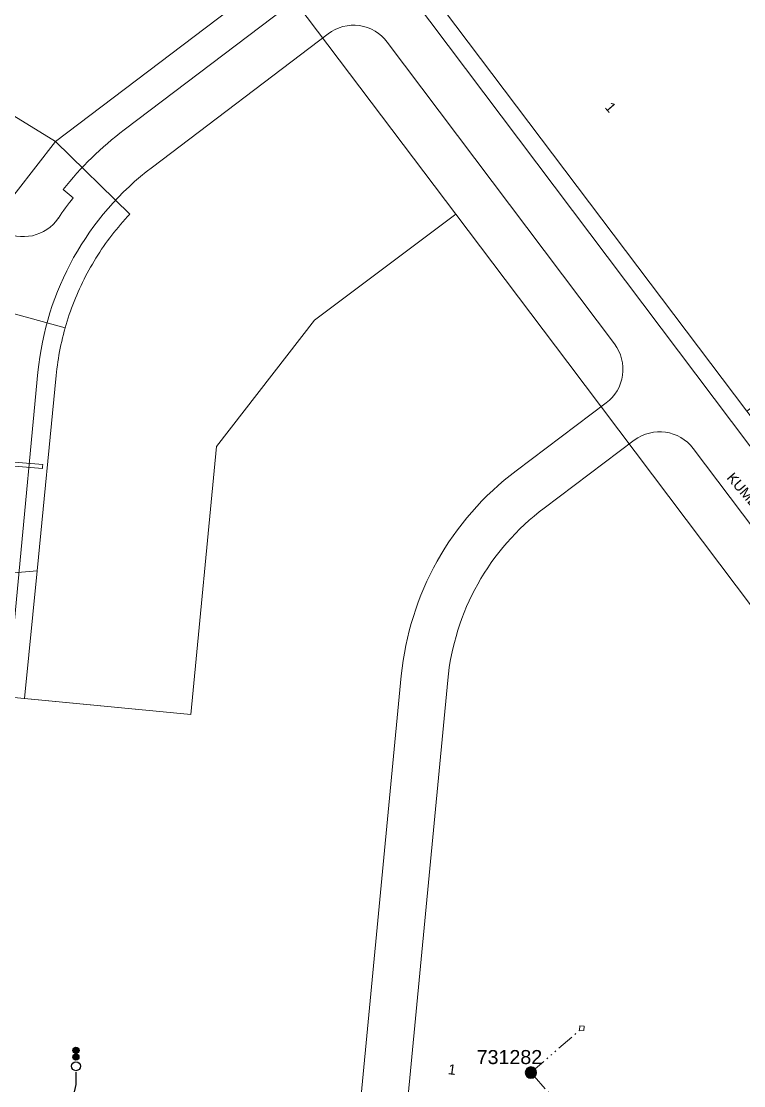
# Model space of a CAD drawing. Header units: metres. Extents: x 308278 to 310511, y 6271134 to 6272874.
# Drawn here: x 309024.8 to 309153.4, y 6271811.8 to 6272001.1 of the extents above; entities that cross this region are included whole.
import ezdxf
from ezdxf.enums import TextEntityAlignment as Align

# ---------------------------------------------------------------- set-up
doc = ezdxf.new("R2010")
doc.units = ezdxf.units.M
doc.set_wipeout_variables(frame=1)
doc.linetypes.add('PHANTOMX2', pattern=[6.6, 3, -0.75, 0.2, -0.75, 0.2, -0.75, 0.2, -0.75])
doc.layers.get('0').update_dxf_attribs({"color": 6})
for name, color, linetype, lineweight in [('_User Miscellaneous1', 30, 'Continuous', 13), ('Cadastre Developer_SP_NEW', 92, 'Continuous', 15), ('Cadastre Land Parcels_SP_EXT', 118, 'Continuous', 15), ('Cadastre Roads_SP_EXT', 218, 'Continuous', 15), ('Services_SP_EXT', 42, 'PHANTOMX2', 20)]:
    doc.layers.add(name, color=color, linetype=linetype, lineweight=lineweight)
doc.layers.add('Cadastre Roads_SP_NEW', color=214, linetype='Continuous', lineweight=15, transparency=0.8)
doc.layers.add('Duct_SP_EXT', color=30, linetype='Continuous')
doc.layers.add('SupportsOH_SP_TR_HV_LV_SL_EXT', color=7, linetype='Continuous')
doc.styles.add('POLE_LABEL', font='arial.ttf', dxfattribs={"height": 2})
doc.styles.get("Standard").update_dxf_attribs({"font": 'arial.ttf'})

# ---------------------------------------------------------------- blocks, each defined once
blk = doc.blocks.new('DUCT_EXT')
blk.add_circle((0, 0.8), 0.8)
at = {"flags": 1}
blk.add_attdef('Z', (0, 0), '', height=0.2, dxfattribs=at)
at = {"flags": 9}
for tag, p in [('DUCT_CODE', (0, 0)), ('XSECT_TYPE', (0, -0.2)), ('STATE', (0, -0.6)), ('FB_REFERENCE', (0, -0.4)), ('NOTES', (0, -0.8))]:
    blk.add_attdef(tag, text='', height=0.2, dxfattribs=at).set_placement(p, align=Align.MIDDLE_LEFT)
blk = doc.blocks.new('CCP_EXT')
at = {"flags": 9}
for tag, p in [('STATE', (0, -1.8)), ('NOTES', (0, -2))]:
    blk.add_attdef(tag, text='', height=0.2, dxfattribs=at).set_placement(p, align=Align.MIDDLE_LEFT)
at = {"transparency": 33554687}
blk.add_wipeout([(0, 0.57), (0.57, 0), (0, -0.57), (-0.57, 0)], dxfattribs=at)
blk.add_lwpolyline([(-0.57, 0), (0, 0.57), (0.57, 0), (0, -0.57), (-0.57, 0)])
at = {"flags": 1}
blk.add_attdef('Z', (0, 0), '', height=0.2, dxfattribs=at)
at = {"flags": 9}
for tag, p in [('CCP_TYPE', (0, 0)), ('CONSTRUCTED_VOLTAGE', (0, -0.2)), ('OPERATING_VOLTAGE', (0, -0.6)), ('ORIENTATION', (0, -0.8)), ('OWNED_BY', (0, -1)), ('NO_PHASES', (0, -0.4)), ('USAGE', (0, -1.2)), ('LEGEND', (0, -1.4)), ('LIFE_SUPPORT', (0, -1.6))]:
    blk.add_attdef(tag, text='', height=0.2, dxfattribs=at).set_placement(p, align=Align.MIDDLE_LEFT)
blk = doc.blocks.new('POLE_EXT')
blk.add_hatch(color=256).paths.add_polyline_path([(-1, 0, 1), (1, 0, 1)])
blk.add_lwpolyline([(-1, 0, 1), (1, 0, 1)], format="xyb", close=True)
at = {"flags": 8}
blk.add_attdef('pNumber', text='', height=2, dxfattribs=at).set_placement((2.5, 2.5), align=Align.MIDDLE_CENTER)
at = {"style": 'POLE_LABEL', "flags": 9}
for tag, p in [('STRUCTURE_PLANT_NUMBER', (1.35, 0.03)), ('STREET_CODE', (1.35, -0.2))]:
    blk.add_attdef(tag, text='', height=0.2, dxfattribs=at).set_placement(p, align=Align.MIDDLE_LEFT)
at = {"flags": 9}
for tag, p in [('OWNED_BY', (1.35, -0.4)), ('SPECIAL_USE', (1.35, -0.8)), ('STATE', (1.35, -1)), ('cLV', (1.35, -1.4)), ('hDepth', (1.35, -1.6)), ('hDia', (1.35, -1.8)), ('PARENT', (1.35, -0.6)), ('USAGE', (1.35, -1.2)), ('cHV', (1.35, -2)), ('cLinedev', (1.35, -3.4)), ('pExisting', (1.35, -3.8)), ('LBRACKET', (1.35, -2.2)), ('LExisting', (1.35, -2.4)), ('LANTNUMBER', (1.35, -2.6)), ('LOther', (1.35, -2.8)), ('LRemove', (1.35, -3)), ('LEGEND', (1.35, -3.2)), ('LOCATION', (1.35, -3.6)), ('pFooting', (1.35, -4.4)), ('pNew', (1.35, -4.6)), ('pRelocate', (1.35, -5)), ('pRemove', (1.35, -5.2)), ('pReplace', (1.35, -5.4)), ('pStay', (1.35, -5.6)), ('PFNUMBER', (1.35, -4)), ('NEWPFNUMBER', (1.35, -4.2)), ('pType', (1.35, -5.8)), ('cspan', (1.35, -6)), ('STREETNAME', (1.35, -6.2)), ('SUBURB', (1.35, -6.4)), ('OPERATED_BY', (1.36, -7.01)), ('NOTES', (1.35, -6.6)), ('MAINTAINED_BY', (1.36, -6.81))]:
    blk.add_attdef(tag, text='', height=0.2, dxfattribs=at).set_placement(p, align=Align.MIDDLE_LEFT)
at = {"flags": 1}
blk.add_attdef('Z', (1.35, -7.33), '', height=0.2, dxfattribs=at)
blk = doc.blocks.new('CABLE_LARGE_EXT')
h = blk.add_hatch(color=256)
edge = h.paths.add_edge_path()
edge.add_arc((0, 0.55), 0.55, 0, 360)
blk.add_circle((0, 0.55), 0.55)
at = {"flags": 1}
blk.add_attdef('Z', (0, 0), '', height=0.2, dxfattribs=at)
at = {"flags": 9}
for tag, p in [('COND_CODE', (0, 0)), ('STATE', (0, -0.4)), ('XSECT_SIZE', (0, -0.6)), ('FB_REFERENCE', (0, -0.2)), ('NOTES', (0, -0.8))]:
    blk.add_attdef(tag, text='', height=0.2, dxfattribs=at).set_placement(p, align=Align.MIDDLE_LEFT)

msp = doc.modelspace()

# ---------------------------------------------------------------- linework, layer by layer
at = {"layer": '_User Miscellaneous1'}
for p, q in [((309013.327, 6271923.518), (309028.645, 6271922.235)), ((309013.267, 6271922.801), (309028.585, 6271921.517)), ((309028.585, 6271921.517), (309028.615, 6271921.876)), ((309028.645, 6271922.235), (309028.615, 6271921.876))]:
    msp.add_line(p, q, dxfattribs=at)
at = {"layer": 'Cadastre Developer_SP_NEW', "linetype": 'Continuous'}
msp.add_lwpolyline([(309069.997, 6272009.337), (309027.001, 6272066.333), (308965.756, 6272019.836), (309030.921, 6271979.679), (309069.997, 6272009.337)], close=True, dxfattribs=at)
at = {"layer": 'Cadastre Land Parcels_SP_EXT', "linetype": 'Continuous'}
for points in [[(309269.573, 6272094.182), (309267.364, 6272097.953), (309237.197, 6272080.271), (309230.511, 6272091.683), (309217.564, 6272083.508), (309203.919, 6272074.891), (309190.346, 6272066.32), (309168.24, 6272095.573), (309083.757, 6272031.744), (309082.978, 6272026.138), (309082.77, 6272025.999), (309153.962, 6271931.742), (309297.533, 6272040.309), (309288.784, 6272061.396), (309269.573, 6272094.182)], [(309069.997, 6272009.337), (309027.001, 6272066.333), (308965.756, 6272019.836), (309030.921, 6271979.679), (309069.997, 6272009.337)], [(309059.588, 6271925.474), (309077.032, 6271947.924), (309102.142, 6271966.8), (309069.997, 6272009.337), (309030.921, 6271979.679), (309044.166, 6271966.798), (309043.742, 6271966.344), (309043.324, 6271965.888), (309042.912, 6271965.425), (309042.506, 6271964.957), (309042.106, 6271964.484), (309041.711, 6271964.006), (309041.324, 6271963.523), (309040.942, 6271963.036), (309040.566, 6271962.542), (309040.196, 6271962.044), (309039.834, 6271961.542), (309039.477, 6271961.035), (309039.128, 6271960.524), (309038.784, 6271960.009), (309038.447, 6271959.488), (309038.118, 6271958.965), (309037.794, 6271958.436), (309037.477, 6271957.905), (309037.167, 6271957.368), (309036.865, 6271956.828), (309036.568, 6271956.284), (309036.279, 6271955.736), (309035.996, 6271955.185), (309035.721, 6271954.63), (309035.454, 6271954.073), (309035.193, 6271953.511), (309034.939, 6271952.946), (309034.693, 6271952.378), (309034.454, 6271951.808), (309034.222, 6271951.233), (309033.997, 6271950.656), (309033.78, 6271950.077), (309033.57, 6271949.495), (309033.368, 6271948.91), (309033.174, 6271948.322), (309032.986, 6271947.733), (309032.807, 6271947.141), (309032.635, 6271946.546), (309032.47, 6271945.95), (309032.313, 6271945.352), (309032.163, 6271944.753), (309032.022, 6271944.149), (309031.888, 6271943.546), (309031.762, 6271942.941), (309031.644, 6271942.334), (309031.533, 6271941.726), (309031.43, 6271941.116), (309031.336, 6271940.505), (309031.247, 6271939.893), (309031.168, 6271939.28), (309031.097, 6271938.666), (309031.033, 6271938.051), (309027.642, 6271903.36), (309025.423, 6271880.647), (309054.983, 6271877.794), (309059.588, 6271925.474)], [(309122.099, 6271940.391), (309102.142, 6271966.8), (309077.032, 6271947.924), (309059.588, 6271925.474), (309054.983, 6271877.794), (309018.499, 6271881.315), (309011.806, 6271811.997), (309022.595, 6271810.518), (309184.649, 6271788.315), (309209.035, 6271798.08), (309218.119, 6271813.033), (309122.099, 6271940.391)]]:
    msp.add_lwpolyline(points, close=True, dxfattribs=at)
at = {"layer": 'Cadastre Roads_SP_EXT', "linetype": 'Continuous'}
msp.add_lwpolyline([(309030.921, 6271979.679), (308965.756, 6272019.836), (308899.805, 6272059.389), (308876.307, 6272041.547), (308885.114, 6272036.121), (308897.848, 6272028.277), (308913.417, 6272018.687), (308928.986, 6272009.096), (308942.569, 6272000.73), (308958.393, 6271990.982), (308971.976, 6271982.615), (308987.547, 6271973.024), (309003.115, 6271963.434), (309013.333, 6271957.14), (309030.921, 6271979.679)], close=True, dxfattribs=at)
msp.add_lwpolyline([(309009.648, 6271901.776), (309027.642, 6271903.36), (309027.642, 6271903.36), (309031.033, 6271938.051), (309031.097, 6271938.666), (309031.168, 6271939.28), (309031.247, 6271939.893), (309031.336, 6271940.505), (309031.43, 6271941.116), (309031.533, 6271941.726), (309031.644, 6271942.334), (309031.762, 6271942.941), (309031.888, 6271943.546), (309032.022, 6271944.149), (309032.163, 6271944.753), (309032.313, 6271945.352), (309032.47, 6271945.95), (309032.635, 6271946.546), (309015.523, 6271951.238)], dxfattribs=at)
at = {"layer": 'Cadastre Roads_SP_NEW'}
for p, q in [((309025.771, 6272096.409), (309222.464, 6271835.227)), ((309043.136, 6271981.764), (309074.478, 6272005.503)), ((309048.148, 6271975.147), (309079.438, 6271998.848)), ((309130.384, 6271943.7), (309089.957, 6271997.381)), ((309032.275, 6271971.133), (309034.079, 6271969.706)), ((309027.793, 6271938.662), (309015.948, 6271814.628)), ((309112.878, 6271921.14), (309128.902, 6271933.194)), ((309117.867, 6271914.507), (309133.901, 6271926.569)), ((309144.401, 6271925.087), (309185.342, 6271870.722)), ((309092.453, 6271884.67), (309084.916, 6271805.748)), ((309100.715, 6271883.881), (309093.086, 6271803.988))]:
    msp.add_line(p, q, dxfattribs=at)
for centre, radius, start, end in [((309083.966, 6271992.869), 7.5, 36.98289, 127.14208), ((309079.526, 6271933.721), 60.268, 127.14208, 141.6283), ((309079.526, 6271933.721), 51.968, 127.14208, 174.54495), ((309079.526, 6271933.721), 57.968, 141.6283, 146.05448), ((309025.215, 6271970.279), 7.5, 238.23598, 326.05448), ((309124.393, 6271939.188), 7.5, 306.95389, 36.98289), ((309138.41, 6271920.575), 7.5, 36.98289, 126.95389), ((309144.018, 6271879.745), 51.8, 126.95389, 174.54495), ((309144.018, 6271879.745), 43.5, 126.95389, 174.54495)]:
    msp.add_arc(centre, radius, start, end, dxfattribs=at)
at = {"layer": 'Duct_SP_EXT'}
msp.add_lwpolyline([(309034.557, 6271814.157), (309034.557, 6271811.978), (309033.799, 6271808.838)], dxfattribs=at)

# ---------------------------------------------------------------- block references
for name, p in [('CABLE_LARGE_EXT', (309034.547, 6271817.513)), ('DUCT_EXT', (309034.561, 6271814.448)), ('CABLE_LARGE_EXT', (309034.544, 6271816.318))]:
    msp.add_blockref(name, p, dxfattribs=at)
at = {"layer": 'SupportsOH_SP_TR_HV_LV_SL_EXT'}
ref = msp.add_blockref('POLE_EXT', (309115.521, 6271814.12), dxfattribs=at)
ref.add_attrib('ASSET_NUM', '731282', dxfattribs={"layer": '0', "height": 2.5, "style": 'POLE_LABEL'}).set_placement((309117.521, 6271814.87), align=Align.BOTTOM_RIGHT)

# ---------------------------------------------------------------- texts
at = {"layer": 'Cadastre Land Parcels_SP_EXT'}
for rotation, p in [(310.90871, (309128.561, 6271985.725)), (352.5041, (309100.682, 6271813.853))]:
    msp.add_text('1', height=1.8, rotation=rotation, dxfattribs=at).set_placement(p)
at = {"layer": 'Cadastre Roads_SP_EXT'}
msp.add_text('KUMBATINE CR', height=1.8, rotation=310.85735, dxfattribs=at).set_placement((309150.246, 6271919.838))

# ---------------------------------------------------------------- next in the draw order: block references
at = {"layer": 'Services_SP_EXT', "rotation": 220.9960095846253}
msp.add_blockref('CCP_EXT', (309124.585, 6271821.998), dxfattribs=at)

# ---------------------------------------------------------------- next in the draw order: linework, layer by layer
at = {"layer": 'Cadastre Roads_SP_EXT', "linetype": 'Continuous'}
msp.add_lwpolyline([(309223.554, 6271821.74), (309229.681, 6271831.558), (309153.962, 6271931.742), (309082.77, 6272025.999), (309069.997, 6272009.337), (309102.142, 6271966.8), (309122.099, 6271940.391), (309218.119, 6271813.033), (309223.554, 6271821.74)], close=True, dxfattribs=at)
at = {"layer": 'Services_SP_EXT'}
msp.add_lwpolyline([(309135.492, 6271791.396), (309115.521, 6271814.12), (309124.585, 6271821.998)], dxfattribs=at)

doc.saveas('drawing.dxf')
